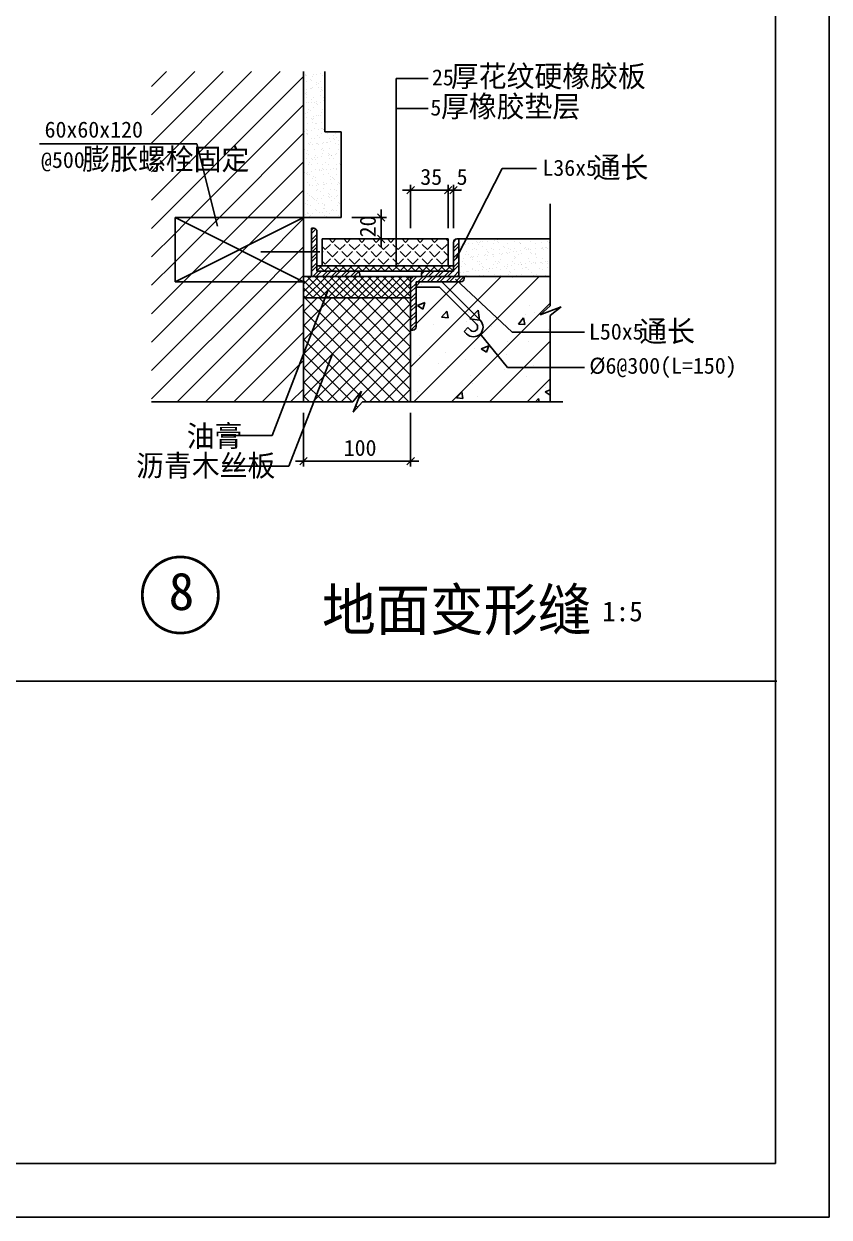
# Model space of a CAD drawing. Header units: metres. Extents: x 149005 to 208296, y -217031 to -174943.
# Drawn here: x 193259 to 208296, y -217031 to -194759 of the extents above; entities that cross this region are included whole.
import ezdxf

# ---------------------------------------------------------------- set-up
doc = ezdxf.new("R2010")
doc.units = ezdxf.units.M
for name, color, linetype in [('2', 2, 'Continuous'), ('3', 70, 'Continuous'), ('DIM', 3, 'Continuous'), ('HA', 1, 'Continuous'), ('HZ', 6, 'Continuous'), ('TK', 141, 'Continuous'), ('WA', 7, 'Continuous')]:
    doc.layers.add(name, color=color, linetype=linetype)

msp = doc.modelspace()

# ---------------------------------------------------------------- linework, layer by layer
for p, q in [((200481.37, -198573.93), (200481.37, -197764.23)), ((201181.37, -198573.93), (201181.37, -197764.23)), ((201181.37, -198573.93), (201181.37, -197764.23)), ((201281.37, -198573.93), (201281.37, -197764.23)), ((200631.37, -197864.23), (200331.37, -197864.23)), ((200482.37, -197864.23), (201180.37, -197864.23)), ((201031.37, -197864.23), (201331.37, -197864.23)), ((201031.37, -197864.23), (201331.37, -197864.23)), ((201431.37, -197864.23), (201131.37, -197864.23)), ((201180.37, -197864.23), (201179.37, -197864.23)), ((201181.37, -197864.23), (201281.37, -197864.23)), ((201181.37, -197864.23), (201281.37, -197864.23)), ((201282.37, -197864.23), (201283.37, -197864.23)), ((199381.37, -198373.93), (200030.34, -198373.93)), ((199930.34, -198223.93), (199930.34, -198523.93)), ((199930.34, -198372.93), (199930.34, -198371.93)), ((199930.34, -198373.93), (199930.34, -198773.93)), ((199930.34, -198923.93), (199930.34, -198623.93)), ((199381.37, -198773.93), (200030.34, -198773.93)), ((199930.34, -198774.93), (199930.34, -198775.93)), ((198481.37, -202015.97), (198481.37, -203021.89)), ((200481.37, -202015.97), (200481.37, -203021.89)), ((198631.37, -202921.89), (198331.37, -202921.89)), ((198482.37, -202921.89), (200480.37, -202921.89)), ((200331.37, -202921.89), (200631.37, -202921.89))]:
    msp.add_line(p, q)
for points in [[(200551.37, -197794.23), (200411.37, -197934.23)], [(201111.37, -197934.23), (201251.37, -197794.23)], [(201111.37, -197934.23), (201251.37, -197794.23)], [(201351.37, -197794.23), (201211.37, -197934.23)], [(199860.34, -198303.93), (200000.34, -198443.93)], [(200000.34, -198843.93), (199860.34, -198703.93)], [(198551.37, -202851.89), (198411.37, -202991.89)], [(200411.37, -202991.89), (200551.37, -202851.89)]]:
    msp.add_lwpolyline(points)
at = {"layer": '2'}
for p, q in [((198881.37, -196773.93), (198881.37, -195650.22)), ((198881.37, -196773.93), (199181.37, -196773.93)), ((199181.37, -198373.93), (199181.37, -196773.93)), ((196081.37, -198373.93), (198481.37, -199573.93)), ((196081.37, -199573.93), (198481.37, -198373.93)), ((198481.37, -198373.93), (196081.37, -198373.93)), ((196081.37, -198373.93), (196081.37, -199573.93)), ((198481.37, -199573.93), (198481.37, -198373.93)), ((199181.37, -198373.93), (198481.37, -198373.93)), ((201181.37, -198773.93), (198831.37, -198773.93)), ((198831.37, -198773.93), (198831.37, -199273.93)), ((201181.37, -199273.93), (201181.37, -198773.93)), ((201381.37, -198773.93), (203089.52, -198773.93)), ((198783.17, -199015.88), (197684.21, -199015.88)), ((201281.37, -199273.93), (198731.37, -199273.93)), ((200481.37, -199473.93), (198481.37, -199473.93)), ((201281.37, -199373.93), (198731.37, -199373.93)), ((196081.37, -199573.93), (198481.37, -199573.93)), ((201020.85, -199673.93), (200581.37, -199673.93)), ((201708.96, -200362.04), (201020.85, -199673.93)), ((201062.27, -199573.93), (201779.67, -200291.33)), ((200481.37, -199873.93), (198481.37, -199873.93)), ((201478.31, -200499.09), (201549.02, -200428.38)), ((201549.02, -200428.38), (201595.82, -200475.18)), ((201525.11, -200545.89), (201478.31, -200499.09))]:
    msp.add_line(p, q, dxfattribs=at)
for radius in [180, 80]:
    msp.add_arc((201652.39, -200418.61), radius, 225, 45, dxfattribs=at)
at = {"layer": '3'}
for p, q in [((198671.37, -198573.93), (198631.37, -198573.93)), ((198631.37, -198573.93), (198631.37, -199473.93)), ((198731.37, -199373.93), (198731.37, -198633.93)), ((201281.37, -198833.93), (201281.37, -199373.93)), ((201381.37, -198773.93), (201341.37, -198773.93)), ((201381.37, -199473.93), (201381.37, -198773.93)), ((198631.37, -199473.93), (199531.37, -199473.93)), ((199471.37, -199373.93), (198731.37, -199373.93)), ((199531.37, -199473.93), (199531.37, -199433.93)), ((201481.37, -199473.93), (200481.37, -199473.93)), ((200481.37, -199473.93), (200481.37, -200473.93)), ((200681.37, -199433.93), (200681.37, -199473.93)), ((200681.37, -199473.93), (201381.37, -199473.93)), ((201281.37, -199373.93), (200741.37, -199373.93)), ((201481.37, -199513.93), (201481.37, -199473.93)), ((200581.37, -200413.93), (200581.37, -199573.93)), ((200581.37, -199573.93), (201421.37, -199573.93)), ((200481.37, -200473.93), (200521.37, -200473.93))]:
    msp.add_line(p, q, dxfattribs=at)
for centre, start, end in [((198671.37, -198633.93), 0, 90), ((201341.37, -198833.93), 90, 180), ((199471.37, -199433.93), 0, 90), ((200741.37, -199433.93), 90, 180), ((201421.37, -199513.93), 270, 0), ((200521.37, -200413.93), 270, 0)]:
    msp.add_arc(centre, 60, start, end, dxfattribs=at)
at = {"layer": 'DIM'}
for p, q in [((200210.39, -196335.81), (200210.39, -195776.83)), ((200210.39, -195776.83), (200807.24, -195776.83)), ((200210.39, -199310.46), (200210.39, -196335.81)), ((200210.39, -196335.81), (200807.24, -196335.81)), ((196488.46, -197000.29), (193551.47, -197000.29)), ((196872.27, -198534), (196488.46, -197000.29)), ((201331.37, -199136.45), (202192.6, -197457.81)), ((202192.6, -197457.81), (202832.59, -197457.81)), ((203089.52, -198117.61), (203089.52, -200018.94)), ((201317.63, -199521.92), (202380.02, -200512.31)), ((203089.52, -200018.94), (202898.33, -200192.34)), ((202898.33, -200192.34), (203289.28, -200038.61)), ((203289.28, -200038.61), (203089.52, -200199.97)), ((203089.52, -200199.97), (203089.52, -201815.97)), ((201779.67, -200545.89), (202288.62, -201169.86)), ((202380.02, -200512.31), (203724.78, -200512.31)), ((202288.62, -201169.86), (203727.68, -201169.86)), ((199560.83, -201616.2), (199399.46, -201815.97)), ((199407.09, -202007.15), (199560.83, -201616.2)), ((199399.46, -201815.97), (195644.31, -201815.97)), ((199580.5, -201815.97), (199407.09, -202007.15)), ((203321.91, -201815.97), (199580.5, -201815.97)), ((151425.18, -207024.64), (207319.3, -207024.64))]:
    msp.add_line(p, q, dxfattribs=at)
for radius in [720, 700]:
    msp.add_circle((196180.59, -205418.76), radius, dxfattribs=at)
at = {"layer": 'HA'}
for p, q in [((195644.31, -195926.63), (195920.72, -195650.22)), ((195644.31, -196456.96), (196451.05, -195650.22)), ((195644.31, -196987.29), (196981.38, -195650.22)), ((195644.31, -197517.62), (197511.71, -195650.22)), ((195644.31, -198047.95), (198042.04, -195650.22)), ((195644.31, -198578.28), (198481.37, -195741.22)), ((198511.92, -195699.78), (198511.92, -195699.78)), ((198525.42, -195721.39), (198525.42, -195721.39)), ((198530.01, -195721.96), (198530.01, -195721.96)), ((198650.46, -195746.49), (198650.46, -195746.49)), ((198665.84, -195704.08), (198665.84, -195704.08)), ((198717.89, -195697.23), (198717.89, -195697.23)), ((198799.19, -195686.52), (198799.19, -195686.52)), ((198836.83, -195720.82), (198836.83, -195720.82)), ((198488.86, -195986.29), (198488.86, -195986.29)), ((198529.87, -195839.03), (198529.87, -195839.03)), ((198540.91, -195979.44), (198540.91, -195979.44)), ((198606.18, -195971.8), (198606.18, -195971.8)), ((198611.45, -195790.99), (198611.45, -195790.99)), ((198622.21, -195968.74), (198622.21, -195968.74)), ((198629.88, -195807.88), (198629.88, -195807.88)), ((198656.76, -195939.18), (198656.76, -195939.18)), ((198716.88, -195887.6), (198716.88, -195887.6)), ((198723.61, -195847.65), (198723.61, -195847.65)), ((198758.04, -195950.86), (198758.04, -195950.86)), ((198765.78, -195874.52), (198765.78, -195874.52)), ((198791.63, -195835.69), (198791.63, -195835.69)), ((198810.09, -195944), (198810.09, -195944)), ((198816.42, -195978.8), (198816.42, -195978.8)), ((198492.96, -196098.63), (198492.96, -196098.63)), ((198515.8, -196066.57), (198515.8, -196066.57)), ((198534.24, -196083.46), (198534.24, -196083.46)), ((198535.13, -196125.49), (198535.13, -196125.49)), ((198536.17, -196031.71), (198536.17, -196031.71)), ((198621.23, -196163.18), (198621.23, -196163.18)), ((198663.06, -196131.86), (198663.06, -196131.86)), ((198797.93, -196028.37), (198797.93, -196028.37)), ((198804.38, -196098.06), (198804.38, -196098.06)), ((198834.85, -195995.69), (198834.85, -195995.69)), ((198846.55, -196124.93), (198846.55, -196124.93)), ((198850.24, -196197.63), (198850.24, -196197.63)), ((196378.98, -198373.93), (198481.37, -196271.55)), ((198542.47, -196224.39), (198542.47, -196224.39)), ((198548.77, -196417.07), (198548.77, -196417.07)), ((198573.73, -196349.04), (198573.73, -196349.04)), ((198581.06, -196233.07), (198581.06, -196233.07)), ((198615.9, -196375.9), (198615.9, -196375.9)), ((198633.11, -196226.22), (198633.11, -196226.22)), ((198669.36, -196324.54), (198669.36, -196324.54)), ((198686.94, -196222.21), (198686.94, -196222.21)), ((198714.41, -196215.51), (198714.41, -196215.51)), ((198720.77, -196254.38), (198720.77, -196254.38)), ((198739.2, -196271.27), (198739.2, -196271.27)), ((198804.23, -196221.05), (198804.23, -196221.05)), ((198810.53, -196413.73), (198810.53, -196413.73)), ((198826.2, -196350.99), (198826.2, -196350.99)), ((198525.58, -196438.76), (198525.58, -196438.76)), ((198537.43, -196497.73), (198537.43, -196497.73)), ((198555.07, -196609.76), (198555.07, -196609.76)), ((198625.12, -196529.97), (198625.12, -196529.97)), ((198643.55, -196546.86), (198643.55, -196546.86)), ((198654.49, -196599.45), (198654.49, -196599.45)), ((198673.26, -196479.85), (198673.26, -196479.85)), ((198675.66, -196517.22), (198675.66, -196517.22)), ((198696.66, -196626.32), (198696.66, -196626.32)), ((198725.31, -196472.99), (198725.31, -196472.99)), ((198730.55, -196626.58), (198730.55, -196626.58)), ((198767.71, -196472.62), (198767.71, -196472.62)), ((198806.61, -196462.29), (198806.61, -196462.29)), ((198816.83, -196606.42), (198816.83, -196606.42)), ((196909.31, -198373.93), (198481.37, -196801.88)), ((198496.28, -196762.06), (198496.28, -196762.06)), ((198529.47, -196805.55), (198529.47, -196805.55)), ((198537.06, -196723.59), (198537.06, -196723.59)), ((198547.9, -196822.44), (198547.9, -196822.44)), ((198548.33, -196755.21), (198548.33, -196755.21)), ((198561.37, -196802.44), (198561.37, -196802.44)), ((198629.63, -196744.51), (198629.63, -196744.51)), ((198681.96, -196709.91), (198681.96, -196709.91)), ((198735.25, -196849.86), (198735.25, -196849.86)), ((198765.46, -196726.62), (198765.46, -196726.62)), ((198777.42, -196876.73), (198777.42, -196876.73)), ((198817.51, -196719.77), (198817.51, -196719.77)), ((198823.13, -196799.1), (198823.13, -196799.1)), ((198830.08, -196717.78), (198830.08, -196717.78)), ((198848.47, -196723.03), (198848.47, -196723.03)), ((198848.51, -196734.67), (198848.51, -196734.67)), ((198935.51, -196814.39), (198935.51, -196814.39)), ((199046.67, -196849.29), (199046.67, -196849.29)), ((199078.94, -196800.33), (199078.94, -196800.33)), ((199088.84, -196876.16), (199088.84, -196876.16)), ((198504.6, -197100.84), (198504.6, -197100.84)), ((198567.67, -196995.12), (198567.67, -196995.12)), ((198588.48, -197008.84), (198588.48, -197008.84)), ((198617.82, -196974.01), (198617.82, -196974.01)), ((198634.9, -196902.16), (198634.9, -196902.16)), ((198640.53, -197001.99), (198640.53, -197001.99)), ((198688.26, -196902.59), (198688.26, -196902.59)), ((198694.56, -197095.27), (198694.56, -197095.27)), ((198721.83, -196991.28), (198721.83, -196991.28)), ((198734.43, -196993.36), (198734.43, -196993.36)), ((198752.86, -197010.25), (198752.86, -197010.25)), ((198816.01, -197100.27), (198816.01, -197100.27)), ((198829.43, -196991.78), (198829.43, -196991.78)), ((198839.86, -197089.97), (198839.86, -197089.97)), ((198857.66, -196973.4), (198857.66, -196973.4)), ((198909.71, -196966.55), (198909.71, -196966.55)), ((198929.23, -196973.44), (198929.23, -196973.44)), ((198958.35, -196892.86), (198958.35, -196892.86)), ((198964.65, -197085.54), (198964.65, -197085.54)), ((198991.01, -196955.84), (198991.01, -196955.84)), ((199035.04, -196905.59), (199035.04, -196905.59)), ((199053.47, -196922.48), (199053.47, -196922.48)), ((199085.24, -196993.01), (199085.24, -196993.01)), ((199126.84, -196937.96), (199126.84, -196937.96)), ((199127.43, -197099.7), (199127.43, -197099.7)), ((199140.47, -197002.2), (199140.47, -197002.2)), ((199178.89, -196931.11), (199178.89, -196931.11)), ((198539.25, -197177.74), (198539.25, -197177.74)), ((198544.85, -197273.5), (198544.85, -197273.5)), ((198546.77, -197127.7), (198546.77, -197127.7)), ((198573.97, -197187.8), (198573.97, -197187.8)), ((198638.78, -197268.94), (198638.78, -197268.94)), ((198657.21, -197285.83), (198657.21, -197285.83)), ((198680.68, -197255.61), (198680.68, -197255.61)), ((198698.58, -197224.42), (198698.58, -197224.42)), ((198700.86, -197287.95), (198700.86, -197287.95)), ((198732.73, -197248.76), (198732.73, -197248.76)), ((198814.03, -197238.06), (198814.03, -197238.06)), ((198835.73, -197184.46), (198835.73, -197184.46)), ((198858.18, -197127.14), (198858.18, -197127.14)), ((198939.39, -197181.18), (198939.39, -197181.18)), ((198949.86, -197220.18), (198949.86, -197220.18)), ((198957.83, -197198.07), (198957.83, -197198.07)), ((198970.95, -197278.22), (198970.95, -197278.22)), ((199001.91, -197213.32), (199001.91, -197213.32)), ((199009.99, -197223.85), (199009.99, -197223.85)), ((199044.82, -197277.79), (199044.82, -197277.79)), ((199083.21, -197202.62), (199083.21, -197202.62)), ((199091.53, -197185.69), (199091.53, -197185.69)), ((199169.6, -197126.57), (199169.6, -197126.57)), ((197439.64, -198373.93), (198481.37, -197332.21)), ((198503.7, -197537.83), (198503.7, -197537.83)), ((198543.13, -197544.53), (198543.13, -197544.53)), ((198555.75, -197530.98), (198555.75, -197530.98)), ((198580.27, -197380.49), (198580.27, -197380.49)), ((198585.36, -197351.25), (198585.36, -197351.25)), ((198627.53, -197378.11), (198627.53, -197378.11)), ((198637.05, -197520.27), (198637.05, -197520.27)), ((198707.16, -197480.64), (198707.16, -197480.64)), ((198744.21, -197365.55), (198744.21, -197365.55)), ((198772.88, -197502.39), (198772.88, -197502.39)), ((198779.34, -197474.83), (198779.34, -197474.83)), ((198824.93, -197495.54), (198824.93, -197495.54)), ((198842.03, -197377.15), (198842.03, -197377.15)), ((198843.74, -197456.76), (198843.74, -197456.76)), ((198862.18, -197473.65), (198862.18, -197473.65)), ((198896.78, -197350.68), (198896.78, -197350.68)), ((198906.23, -197484.84), (198906.23, -197484.84)), ((198938.95, -197377.55), (198938.95, -197377.55)), ((198977.24, -197470.9), (198977.24, -197470.9)), ((199042.06, -197466.95), (199042.06, -197466.95)), ((199090.76, -197474.26), (199090.76, -197474.26)), ((199094.11, -197460.1), (199094.11, -197460.1)), ((199097.83, -197378.37), (199097.83, -197378.37)), ((199144.36, -197368.99), (199144.36, -197368.99)), ((199162.79, -197385.88), (199162.79, -197385.88)), ((199175.41, -197449.4), (199175.41, -197449.4)), ((198548.69, -197725.8), (198548.69, -197725.8)), ((198561.56, -197561.42), (198561.56, -197561.42)), ((198586.57, -197573.17), (198586.57, -197573.17)), ((198592.86, -197765.85), (198592.86, -197765.85)), ((198648.56, -197641.13), (198648.56, -197641.13)), ((198666.13, -197601.66), (198666.13, -197601.66)), ((198708.3, -197628.52), (198708.3, -197628.52)), ((198713.45, -197673.32), (198713.45, -197673.32)), ((198729.25, -197767.05), (198729.25, -197767.05)), ((198748.09, -197732.34), (198748.09, -197732.34)), ((198766.53, -197749.23), (198766.53, -197749.23)), ((198848.32, -197569.83), (198848.32, -197569.83)), ((198854.62, -197762.51), (198854.62, -197762.51)), ((198860.11, -197725.24), (198860.11, -197725.24)), ((198865.08, -197749.17), (198865.08, -197749.17)), ((198917.13, -197742.32), (198917.13, -197742.32)), ((198949.17, -197553.37), (198949.17, -197553.37)), ((198977.54, -197601.09), (198977.54, -197601.09)), ((198983.54, -197663.59), (198983.54, -197663.59)), ((198998.43, -197731.61), (198998.43, -197731.61)), ((199019.71, -197627.96), (199019.71, -197627.96)), ((199048.71, -197644.57), (199048.71, -197644.57)), ((199067.14, -197661.46), (199067.14, -197661.46)), ((199104.13, -197571.06), (199104.13, -197571.06)), ((199110.43, -197763.74), (199110.43, -197763.74)), ((199134.26, -197713.73), (199134.26, -197713.73)), ((199154.14, -197741.18), (199154.14, -197741.18)), ((199171.52, -197724.67), (199171.52, -197724.67)), ((197969.97, -198373.93), (198481.37, -197862.54)), ((198552.91, -197916.72), (198552.91, -197916.72)), ((198595.9, -197784.61), (198595.9, -197784.61)), ((198599.16, -197958.53), (198599.16, -197958.53)), ((198629.46, -197976.21), (198629.46, -197976.21)), ((198647.95, -197777.75), (198647.95, -197777.75)), ((198719.75, -197866), (198719.75, -197866)), ((198746.89, -197852.07), (198746.89, -197852.07)), ((198789.06, -197878.93), (198789.06, -197878.93)), ((198853.52, -197828.95), (198853.52, -197828.95)), ((198860.92, -197955.19), (198860.92, -197955.19)), ((198940.87, -197975.65), (198940.87, -197975.65)), ((198953.06, -197920.15), (198953.06, -197920.15)), ((198957.28, -197995.94), (198957.28, -197995.94)), ((198971.49, -197937.04), (198971.49, -197937.04)), ((198989.84, -197856.27), (198989.84, -197856.27)), ((199009.33, -197989.09), (199009.33, -197989.09)), ((199058.3, -197851.5), (199058.3, -197851.5)), ((199090.63, -197978.39), (199090.63, -197978.39)), ((199100.47, -197878.37), (199100.47, -197878.37)), ((199116.73, -197956.42), (199116.73, -197956.42)), ((198516.24, -198103.04), (198516.24, -198103.04)), ((198552.27, -198049.26), (198552.27, -198049.26)), ((198558.41, -198129.91), (198558.41, -198129.91)), ((198605.46, -198151.21), (198605.46, -198151.21)), ((198652.44, -198007.92), (198652.44, -198007.92)), ((198670.88, -198024.81), (198670.88, -198024.81)), ((198688.1, -198031.38), (198688.1, -198031.38)), ((198726.05, -198058.68), (198726.05, -198058.68)), ((198740.15, -198024.53), (198740.15, -198024.53)), ((198757.88, -198104.53), (198757.88, -198104.53)), ((198821.45, -198013.83), (198821.45, -198013.83)), ((198827.65, -198102.48), (198827.65, -198102.48)), ((198857.41, -198195.74), (198857.41, -198195.74)), ((198867.22, -198147.88), (198867.22, -198147.88)), ((198869.82, -198129.34), (198869.82, -198129.34)), ((198875.84, -198212.63), (198875.84, -198212.63)), ((198996.14, -198048.95), (198996.14, -198048.95)), ((199058.49, -198016.76), (199058.49, -198016.76)), ((199123.03, -198149.1), (199123.03, -198149.1)), ((199139.07, -198101.91), (199139.07, -198101.91)), ((199158.02, -198107.97), (199158.02, -198107.97)), ((199176.45, -198124.86), (199176.45, -198124.86)), ((199181.24, -198128.78), (199181.24, -198128.78)), ((196279.78, -198473.14), (196378.98, -198373.93)), ((196633.33, -198649.91), (196909.31, -198373.93)), ((196986.88, -198826.69), (197439.64, -198373.93)), ((197458.58, -198885.33), (197969.97, -198373.93)), ((197693.99, -199180.24), (198481.37, -198392.87)), ((198511.12, -198313.6), (198511.12, -198313.6)), ((198556.8, -198283.5), (198556.8, -198283.5)), ((198563.18, -198306.74), (198563.18, -198306.74)), ((198575.23, -198300.39), (198575.23, -198300.39)), ((198597, -198353.45), (198597, -198353.45)), ((198611.76, -198343.9), (198611.76, -198343.9)), ((198644.47, -198296.04), (198644.47, -198296.04)), ((198710.22, -198226.62), (198710.22, -198226.62)), ((198732.35, -198251.37), (198732.35, -198251.37)), ((198780.3, -198278.16), (198780.3, -198278.16)), ((198832.35, -198271.31), (198832.35, -198271.31)), ((198873.52, -198340.56), (198873.52, -198340.56)), ((198908.41, -198352.89), (198908.41, -198352.89)), ((198913.65, -198260.6), (198913.65, -198260.6)), ((198962.84, -198292.34), (198962.84, -198292.34)), ((199002.44, -198241.63), (199002.44, -198241.63)), ((199021.63, -198226.06), (199021.63, -198226.06)), ((199049.48, -198242.72), (199049.48, -198242.72)), ((199101.53, -198235.87), (199101.53, -198235.87)), ((199129.33, -198341.79), (199129.33, -198341.79)), ((196081.37, -198671.55), (196279.78, -198473.14)), ((196081.37, -199201.88), (196633.33, -198649.91)), ((198631.37, -198610.7), (198668.13, -198573.93)), ((198631.37, -198673.2), (198713.43, -198591.14)), ((195644.31, -199108.61), (196081.37, -198671.55)), ((196397.92, -199415.66), (196986.88, -198826.69)), ((197340.44, -199003.47), (197458.58, -198885.33)), ((198631.37, -198787.47), (198731.37, -198687.47)), ((198631.37, -198849.97), (198731.37, -198749.97)), ((198631.37, -198964.25), (198731.37, -198864.25)), ((198887.59, -198973.05), (198986.59, -198874.06)), ((199023.71, -198836.94), (198960.71, -198773.93)), ((199023.71, -198836.94), (199086.72, -198773.93)), ((199159.83, -198973.05), (199060.84, -198874.06)), ((199159.83, -198973.05), (199258.83, -198874.06)), ((199295.95, -198836.94), (199232.94, -198773.93)), ((199295.95, -198836.94), (199358.95, -198773.93)), ((199432.07, -198973.05), (199333.07, -198874.06)), ((199432.07, -198973.05), (199531.06, -198874.06)), ((199568.18, -198836.94), (199505.18, -198773.93)), ((199568.18, -198836.94), (199631.19, -198773.93)), ((199704.3, -198973.05), (199605.31, -198874.06)), ((199704.3, -198973.05), (199803.3, -198874.06)), ((199840.42, -198836.94), (199777.42, -198773.93)), ((199840.42, -198836.94), (199903.43, -198773.93)), ((199976.54, -198973.05), (199877.54, -198874.06)), ((199976.54, -198973.05), (200075.53, -198874.06)), ((200112.66, -198836.94), (200049.65, -198773.93)), ((200112.66, -198836.94), (200175.66, -198773.93)), ((200248.78, -198973.05), (200149.78, -198874.06)), ((200248.78, -198973.05), (200347.77, -198874.06)), ((200384.89, -198836.94), (200321.89, -198773.93)), ((200384.89, -198836.94), (200447.9, -198773.93)), ((200521.01, -198973.05), (200422.02, -198874.06)), ((200521.01, -198973.05), (200620.01, -198874.06)), ((200657.13, -198836.94), (200594.12, -198773.93)), ((200657.13, -198836.94), (200720.13, -198773.93)), ((200793.25, -198973.05), (200694.25, -198874.06)), ((200793.25, -198973.05), (200892.24, -198874.06)), ((200929.37, -198836.94), (200866.36, -198773.93)), ((200929.37, -198836.94), (200992.37, -198773.93)), ((201065.48, -198973.05), (200966.49, -198874.06)), ((201065.48, -198973.05), (201164.48, -198874.06)), ((201181.37, -198816.7), (201138.6, -198773.93)), ((201281.37, -198947.17), (201381.37, -198847.17)), ((201281.38, -198832.89), (201340.33, -198773.94)), ((201479.06, -198822.18), (201479.06, -198822.18)), ((201493.97, -198871.17), (201493.97, -198871.17)), ((201505.88, -198870.21), (201505.88, -198870.21)), ((201557.93, -198863.36), (201557.93, -198863.36)), ((201639.23, -198852.66), (201639.23, -198852.66)), ((201712.49, -198821.57), (201712.49, -198821.57)), ((201730.92, -198838.46), (201730.92, -198838.46)), ((201749.78, -198872.4), (201749.78, -198872.4)), ((201775.06, -198834.77), (201775.06, -198834.77)), ((201790.48, -198821.62), (201790.48, -198821.62)), ((201827.11, -198827.92), (201827.11, -198827.92)), ((201908.41, -198817.22), (201908.41, -198817.22)), ((202019.87, -198862.67), (202019.87, -198862.67)), ((202044.24, -198799.34), (202044.24, -198799.34)), ((202096.29, -198792.48), (202096.29, -198792.48)), ((202101.89, -198821.05), (202101.89, -198821.05)), ((202118.53, -198830.41), (202118.53, -198830.41)), ((202177.59, -198781.78), (202177.59, -198781.78)), ((202281.63, -198859.33), (202281.63, -198859.33)), ((202413.31, -198820.49), (202413.31, -198820.49)), ((202518.67, -198833.85), (202518.67, -198833.85)), ((202537.11, -198850.74), (202537.11, -198850.74)), ((202537.44, -198860.55), (202537.44, -198860.55)), ((202724.72, -198819.92), (202724.72, -198819.92)), ((202807.53, -198850.82), (202807.53, -198850.82)), ((202924.72, -198842.69), (202924.72, -198842.69)), ((203036.13, -198819.35), (203036.13, -198819.35)), ((203069.29, -198847.49), (203069.29, -198847.49)), ((196769.97, -199573.93), (197340.44, -199003.47)), ((198047.55, -199357.02), (198481.37, -198923.2)), ((198631.37, -199026.75), (198654.19, -199003.93)), ((198631.37, -199141.03), (198731.37, -199041.03)), ((198631.37, -199203.53), (198731.37, -199103.53)), ((198654.19, -199003.93), (198731.37, -198926.75)), ((198887.59, -198973.05), (198831.37, -198916.83)), ((198831.37, -199029.28), (198850.47, -199010.18)), ((199023.71, -199109.17), (198924.72, -199010.18)), ((199023.71, -199109.17), (199122.71, -199010.18)), ((199295.95, -199109.17), (199196.95, -199010.18)), ((199295.95, -199109.17), (199394.94, -199010.18)), ((199568.18, -199109.17), (199469.19, -199010.18)), ((199568.18, -199109.17), (199667.18, -199010.18)), ((199840.42, -199109.17), (199741.43, -199010.18)), ((199840.42, -199109.17), (199939.42, -199010.18)), ((200112.66, -199109.17), (200013.66, -199010.18)), ((200112.66, -199109.17), (200211.65, -199010.18)), ((200384.89, -199109.17), (200285.9, -199010.18)), ((200384.89, -199109.17), (200483.89, -199010.18)), ((200657.13, -199109.17), (200558.13, -199010.18)), ((200657.13, -199109.17), (200756.12, -199010.18)), ((200929.37, -199109.17), (200830.37, -199010.18)), ((200929.37, -199109.17), (201028.36, -199010.18)), ((201181.37, -199088.94), (201102.61, -199010.18)), ((201281.37, -199009.67), (201381.37, -198909.67)), ((201281.37, -199123.95), (201381.37, -199023.95)), ((201281.37, -199186.45), (201381.37, -199086.45)), ((201408.02, -198975.88), (201408.02, -198975.88)), ((201411.87, -198909.34), (201411.87, -198909.34)), ((201430.31, -198926.23), (201430.31, -198926.23)), ((201500.27, -199063.85), (201500.27, -199063.85)), ((201517.3, -199005.95), (201517.3, -199005.95)), ((201559.83, -199072.59), (201559.83, -199072.59)), ((201616.84, -199097.15), (201616.84, -199097.15)), ((201629.19, -198964.93), (201629.19, -198964.93)), ((201650.13, -199110.14), (201650.13, -199110.14)), ((201677.26, -198948.45), (201677.26, -198948.45)), ((201719.43, -198975.31), (201719.43, -198975.31)), ((201731.43, -199099.43), (201731.43, -199099.43)), ((201756.08, -199065.08), (201756.08, -199065.08)), ((201817.92, -198918.18), (201817.92, -198918.18)), ((201867.26, -199081.55), (201867.26, -199081.55)), ((201871.24, -199072.03), (201871.24, -199072.03)), ((201890.95, -198961.59), (201890.95, -198961.59)), ((201917.45, -199009.38), (201917.45, -199009.38)), ((201919.31, -199074.7), (201919.31, -199074.7)), ((201935.88, -199026.27), (201935.88, -199026.27)), ((201988.68, -198947.88), (201988.68, -198947.88)), ((202000.61, -199064), (202000.61, -199064)), ((202022.88, -199105.99), (202022.88, -199105.99)), ((202026.17, -199055.35), (202026.17, -199055.35)), ((202030.84, -198974.75), (202030.84, -198974.75)), ((202136.44, -199046.11), (202136.44, -199046.11)), ((202146.76, -198962.82), (202146.76, -198962.82)), ((202182.66, -199071.46), (202182.66, -199071.46)), ((202188.49, -199039.26), (202188.49, -199039.26)), ((202218.06, -198921.62), (202218.06, -198921.62)), ((202236.49, -198938.51), (202236.49, -198938.51)), ((202269.79, -199028.56), (202269.79, -199028.56)), ((202287.93, -199052.01), (202287.93, -199052.01)), ((202300.09, -198947.32), (202300.09, -198947.32)), ((202323.49, -199018.23), (202323.49, -199018.23)), ((202342.26, -198974.18), (202342.26, -198974.18)), ((202405.62, -199010.68), (202405.62, -199010.68)), ((202416.85, -198953.09), (202416.85, -198953.09)), ((202423.02, -199109.43), (202423.02, -199109.43)), ((202457.67, -199003.82), (202457.67, -199003.82)), ((202494.07, -199070.9), (202494.07, -199070.9)), ((202538.96, -198993.12), (202538.96, -198993.12)), ((202543.74, -199053.24), (202543.74, -199053.24)), ((202611.5, -198946.75), (202611.5, -198946.75)), ((202624.11, -198930.46), (202624.11, -198930.46)), ((202653.67, -198973.62), (202653.67, -198973.62)), ((202674.79, -198975.24), (202674.79, -198975.24)), ((202678.61, -198949.75), (202678.61, -198949.75)), ((202723.64, -199021.66), (202723.64, -199021.66)), ((202726.84, -198968.38), (202726.84, -198968.38)), ((202742.07, -199038.55), (202742.07, -199038.55)), ((202805.48, -199070.33), (202805.48, -199070.33)), ((202808.14, -198957.68), (202808.14, -198957.68)), ((202813.83, -199043.51), (202813.83, -199043.51)), ((202922.92, -198946.19), (202922.92, -198946.19)), ((202934.42, -198950.97), (202934.42, -198950.97)), ((202943.97, -198939.8), (202943.97, -198939.8)), ((202965.09, -198973.05), (202965.09, -198973.05)), ((202996.02, -198932.95), (202996.02, -198932.95)), ((203024.25, -198933.9), (203024.25, -198933.9)), ((203042.68, -198950.79), (203042.68, -198950.79)), ((203075.58, -199040.17), (203075.58, -199040.17)), ((203077.32, -198922.24), (203077.32, -198922.24)), ((195644.31, -199638.94), (196081.37, -199201.88)), ((197300.3, -199573.93), (197693.99, -199180.24)), ((198631.37, -199317.8), (198731.37, -199217.8)), ((198631.37, -199380.3), (198731.37, -199280.3)), ((198731.37, -199367.64), (198825.08, -199273.93)), ((198874.49, -199373.93), (198774.49, -199273.93)), ((198887.59, -199245.29), (198831.37, -199189.06)), ((198866.5, -199373.93), (198966.5, -199273.93)), ((198887.59, -199245.29), (198986.59, -199146.3)), ((199015.91, -199373.93), (198915.91, -199273.93)), ((199007.92, -199373.93), (199107.92, -199273.93)), ((199157.34, -199373.93), (199057.34, -199273.93)), ((199159.83, -199245.29), (199060.84, -199146.3)), ((199149.34, -199373.93), (199249.34, -199273.93)), ((199159.83, -199245.29), (199258.83, -199146.3)), ((199298.76, -199373.93), (199198.76, -199273.93)), ((199290.77, -199373.93), (199390.77, -199273.93)), ((199432.07, -199245.29), (199333.07, -199146.3)), ((199440.18, -199373.93), (199340.18, -199273.93)), ((199432.07, -199245.29), (199531.06, -199146.3)), ((199432.19, -199373.93), (199532.19, -199273.93)), ((199581.6, -199373.93), (199481.6, -199273.93)), ((199573.61, -199373.93), (199673.61, -199273.93)), ((199704.3, -199245.29), (199605.31, -199146.3)), ((199723.02, -199373.93), (199623.02, -199273.93)), ((199704.3, -199245.29), (199803.3, -199146.3)), ((199715.03, -199373.93), (199815.03, -199273.93)), ((199864.44, -199373.93), (199764.44, -199273.93)), ((199856.45, -199373.93), (199956.45, -199273.93)), ((199976.54, -199245.29), (199877.54, -199146.3)), ((200005.86, -199373.93), (199905.86, -199273.93)), ((199976.54, -199245.29), (200075.53, -199146.3)), ((199997.87, -199373.93), (200097.87, -199273.93)), ((200147.28, -199373.93), (200047.28, -199273.93)), ((200139.29, -199373.93), (200239.29, -199273.93)), ((200248.78, -199245.29), (200149.78, -199146.3)), ((200288.71, -199373.93), (200188.71, -199273.93)), ((200248.78, -199245.29), (200347.77, -199146.3)), ((200280.71, -199373.93), (200380.71, -199273.93)), ((200430.13, -199373.93), (200330.13, -199273.93)), ((200521.01, -199245.29), (200422.02, -199146.3)), ((200422.14, -199373.93), (200522.14, -199273.93)), ((200571.55, -199373.93), (200471.55, -199273.93)), ((200521.01, -199245.29), (200620.01, -199146.3)), ((200563.56, -199373.93), (200663.56, -199273.93)), ((200712.97, -199373.93), (200612.97, -199273.93)), ((200793.25, -199245.29), (200694.25, -199146.3)), ((200704.98, -199373.93), (200804.98, -199273.93)), ((200846.32, -199365.86), (200754.39, -199273.93)), ((200793.25, -199245.29), (200892.24, -199146.3)), ((200846.4, -199373.93), (200946.4, -199273.93)), ((200995.81, -199373.93), (200895.81, -199273.93)), ((201065.48, -199245.29), (200966.49, -199146.3)), ((200987.82, -199373.93), (201087.82, -199273.93)), ((201137.23, -199373.93), (201037.23, -199273.93)), ((201065.48, -199245.29), (201164.48, -199146.3)), ((201129.24, -199373.93), (201229.24, -199273.93)), ((201278.66, -199373.93), (201178.66, -199273.93)), ((201281.37, -199300.73), (201381.37, -199200.73)), ((201281.37, -199363.23), (201381.37, -199263.23)), ((201421.65, -199281.53), (201421.65, -199281.53)), ((201446.61, -199199.43), (201446.61, -199199.43)), ((201462.26, -199134.87), (201462.26, -199134.87)), ((201488.78, -199226.29), (201488.78, -199226.29)), ((201506.57, -199256.54), (201506.57, -199256.54)), ((201598.08, -199116.99), (201598.08, -199116.99)), ((201635.27, -199114.04), (201635.27, -199114.04)), ((201635.49, -199157.61), (201635.49, -199157.61)), ((201640.59, -199323), (201640.59, -199323)), ((201722.27, -199193.76), (201722.27, -199193.76)), ((201758.02, -199198.86), (201758.02, -199198.86)), ((201762.38, -199257.76), (201762.38, -199257.76)), ((201800.19, -199225.72), (201800.19, -199225.72)), ((201821.8, -199284.97), (201821.8, -199284.97)), ((201840.23, -199301.86), (201840.23, -199301.86)), ((201897.25, -199154.27), (201897.25, -199154.27)), ((201952, -199322.44), (201952, -199322.44)), ((201959.46, -199328.33), (201959.46, -199328.33)), ((202011.51, -199321.47), (202011.51, -199321.47)), ((202032.47, -199248.03), (202032.47, -199248.03)), ((202069.44, -199198.29), (202069.44, -199198.29)), ((202092.81, -199310.77), (202092.81, -199310.77)), ((202111.61, -199225.16), (202111.61, -199225.16)), ((202122.41, -199197.2), (202122.41, -199197.2)), ((202140.84, -199214.09), (202140.84, -199214.09)), ((202153.06, -199155.5), (202153.06, -199155.5)), ((202227.84, -199293.81), (202227.84, -199293.81)), ((202228.64, -199292.89), (202228.64, -199292.89)), ((202263.42, -199321.87), (202263.42, -199321.87)), ((202280.69, -199286.04), (202280.69, -199286.04)), ((202294.23, -199244.69), (202294.23, -199244.69)), ((202361.99, -199275.33), (202361.99, -199275.33)), ((202380.85, -199197.73), (202380.85, -199197.73)), ((202423.02, -199224.59), (202423.02, -199224.59)), ((202423.15, -199145.77), (202423.15, -199145.77)), ((202441.46, -199126.32), (202441.46, -199126.32)), ((202497.81, -199257.45), (202497.81, -199257.45)), ((202528.46, -199206.04), (202528.46, -199206.04)), ((202549.87, -199250.6), (202549.87, -199250.6)), ((202550.04, -199245.92), (202550.04, -199245.92)), ((202574.83, -199321.31), (202574.83, -199321.31)), ((202627.99, -199297.25), (202627.99, -199297.25)), ((202631.16, -199239.9), (202631.16, -199239.9)), ((202646.42, -199314.14), (202646.42, -199314.14)), ((202684.91, -199142.43), (202684.91, -199142.43)), ((202692.27, -199197.16), (202692.27, -199197.16)), ((202734.44, -199224.03), (202734.44, -199224.03)), ((202766.99, -199222.01), (202766.99, -199222.01)), ((202819.04, -199215.16), (202819.04, -199215.16)), ((202820.12, -199236.19), (202820.12, -199236.19)), ((202829.07, -199118.27), (202829.07, -199118.27)), ((202886.25, -199320.74), (202886.25, -199320.74)), ((202900.34, -199204.46), (202900.34, -199204.46)), ((202928.6, -199209.48), (202928.6, -199209.48)), ((202940.71, -199143.66), (202940.71, -199143.66)), ((202947.03, -199226.37), (202947.03, -199226.37)), ((203003.68, -199196.6), (203003.68, -199196.6)), ((203034.03, -199306.09), (203034.03, -199306.09)), ((203036.17, -199186.58), (203036.17, -199186.58)), ((203045.85, -199223.46), (203045.85, -199223.46)), ((203081.88, -199232.85), (203081.88, -199232.85)), ((203088.22, -199179.72), (203088.22, -199179.72)), ((196239.64, -199573.93), (196397.92, -199415.66)), ((197830.63, -199573.93), (198047.55, -199357.02)), ((198360.96, -199573.93), (198401.1, -199533.8)), ((198401.1, -199533.8), (198481.37, -199453.53)), ((198481.37, -199476.22), (198483.66, -199473.93)), ((198481.37, -199617.64), (198625.08, -199473.93)), ((198481.37, -199759.07), (198766.5, -199473.93)), ((198808.81, -199873.93), (198481.37, -199546.49)), ((198507.92, -199873.93), (198907.92, -199473.93)), ((198950.23, -199873.93), (198550.23, -199473.93)), ((198649.34, -199873.93), (199049.34, -199473.93)), ((198652.02, -199473.93), (198752.02, -199373.93)), ((199091.65, -199873.93), (198691.65, -199473.93)), ((198714.52, -199473.93), (198814.52, -199373.93)), ((198733.07, -199373.93), (198731.37, -199372.23)), ((198790.77, -199873.93), (199190.77, -199473.93)), ((198828.79, -199473.93), (198928.79, -199373.93)), ((199233.07, -199873.93), (198833.07, -199473.93)), ((198891.29, -199473.93), (198991.29, -199373.93)), ((198932.19, -199873.93), (199332.19, -199473.93)), ((199374.49, -199873.93), (198974.49, -199473.93)), ((199005.57, -199473.93), (199105.57, -199373.93)), ((199068.07, -199473.93), (199168.07, -199373.93)), ((199073.61, -199873.93), (199473.61, -199473.93)), ((199515.91, -199873.93), (199115.91, -199473.93)), ((199182.35, -199473.93), (199282.35, -199373.93)), ((199215.03, -199873.93), (199615.03, -199473.93)), ((199244.85, -199473.93), (199344.85, -199373.93)), ((199657.34, -199873.93), (199257.34, -199473.93)), ((199356.45, -199873.93), (199756.45, -199473.93)), ((199359.12, -199473.93), (199459.12, -199373.93)), ((199798.76, -199873.93), (199398.76, -199473.93)), ((199421.62, -199473.93), (199508.64, -199386.91)), ((199497.87, -199873.93), (199897.87, -199473.93)), ((199940.18, -199873.93), (199540.18, -199473.93)), ((199639.29, -199873.93), (200039.29, -199473.93)), ((200081.6, -199873.93), (199681.6, -199473.93)), ((199780.71, -199873.93), (200180.71, -199473.93)), ((200223.02, -199873.93), (199823.02, -199473.93)), ((199922.14, -199873.93), (200322.14, -199473.93)), ((200364.44, -199873.93), (199964.44, -199473.93)), ((200063.56, -199873.93), (200463.56, -199473.93)), ((200481.37, -199849.44), (200105.86, -199473.93)), ((200481.37, -199708.02), (200247.28, -199473.93)), ((200481.37, -199566.59), (200388.71, -199473.93)), ((200481.37, -199591.11), (200598.54, -199473.93)), ((200481.37, -199528.61), (200536.04, -199473.93)), ((200481.37, -201165.84), (202173.27, -199473.93)), ((200538.35, -201815.97), (202880.38, -199473.93)), ((200612.82, -199573.93), (200712.82, -199473.93)), ((200675.32, -199573.93), (200775.32, -199473.93)), ((200681.38, -199432.89), (200740.33, -199373.94)), ((200754.61, -199473.93), (200854.61, -199373.93)), ((200789.6, -199573.93), (200889.6, -199473.93)), ((200817.11, -199473.93), (200917.11, -199373.93)), ((200854.39, -199373.93), (200846.32, -199365.86)), ((200852.1, -199573.93), (200952.1, -199473.93)), ((200931.39, -199473.93), (201031.39, -199373.93)), ((200966.37, -199573.93), (201066.37, -199473.93)), ((200993.89, -199473.93), (201093.89, -199373.93)), ((201028.87, -199573.93), (201128.87, -199473.93)), ((201108.16, -199473.93), (201208.16, -199373.93)), ((201143.15, -199573.93), (201243.15, -199473.93)), ((201170.66, -199473.93), (201270.66, -199373.93)), ((201205.65, -199573.93), (201305.65, -199473.93)), ((201270.66, -199373.93), (201281.37, -199363.23)), ((201284.94, -199473.93), (201381.37, -199377.5)), ((201319.93, -199573.93), (201419.93, -199473.93)), ((201347.44, -199473.93), (201381.37, -199440)), ((201382.43, -199573.93), (201481.37, -199474.99)), ((201421.11, -199399.2), (201421.11, -199399.2)), ((201473.16, -199392.35), (201473.16, -199392.35)), ((201512.87, -199449.22), (201512.87, -199449.22)), ((201521.19, -199372.73), (201521.19, -199372.73)), ((201527.37, -199449.84), (201527.37, -199449.84)), ((201539.62, -199389.62), (201539.62, -199389.62)), ((201554.45, -199381.65), (201554.45, -199381.65)), ((201626.62, -199469.34), (201626.62, -199469.34)), ((201641.79, -199350.29), (201641.79, -199350.29)), ((201690.28, -199363.77), (201690.28, -199363.77)), ((201713.09, -199480.38), (201713.09, -199480.38)), ((201742.33, -199356.91), (201742.33, -199356.91)), ((201768.68, -199450.44), (201768.68, -199450.44)), ((201823.63, -199346.21), (201823.63, -199346.21)), ((201838.79, -199449.27), (201838.79, -199449.27)), ((201903.55, -199346.96), (201903.55, -199346.96)), ((201927.23, -199381.58), (201927.23, -199381.58)), ((202026.76, -199472.78), (202026.76, -199472.78)), ((202038.77, -199440.71), (202038.77, -199440.71)), ((202056.6, -199519.84), (202056.6, -199519.84)), ((202150.2, -199448.7), (202150.2, -199448.7)), ((202159.36, -199348.18), (202159.36, -199348.18)), ((202300.53, -199437.37), (202300.53, -199437.37)), ((202327.38, -199385.01), (202327.38, -199385.01)), ((202345.81, -199401.9), (202345.81, -199401.9)), ((202376.21, -199495.12), (202376.21, -199495.12)), ((202429.45, -199338.45), (202429.45, -199338.45)), ((202461.62, -199448.14), (202461.62, -199448.14)), ((202556.33, -199438.6), (202556.33, -199438.6)), ((202691.2, -199335.11), (202691.2, -199335.11)), ((202733.42, -199393.85), (202733.42, -199393.85)), ((202773.03, -199447.57), (202773.03, -199447.57)), ((202826.42, -199428.87), (202826.42, -199428.87)), ((202859.19, -199468.79), (202859.19, -199468.79)), ((202911.24, -199461.94), (202911.24, -199461.94)), ((202947.01, -199336.34), (202947.01, -199336.34)), ((202992.54, -199451.23), (202992.54, -199451.23)), ((203084.44, -199447.01), (203084.44, -199447.01)), ((203088.18, -199425.53), (203088.18, -199425.53)), ((195644.31, -200169.27), (196239.64, -199573.93)), ((195644.31, -200699.6), (196769.97, -199573.93)), ((195644.31, -201229.93), (197300.3, -199573.93)), ((195644.31, -201760.26), (197830.63, -199573.93)), ((196118.93, -201815.97), (198360.96, -199573.93)), ((198941.21, -199723.49), (197894.74, -202440.89)), ((198667.39, -199873.93), (198481.37, -199687.91)), ((200204.98, -199873.93), (200481.37, -199597.54)), ((200346.4, -199873.93), (200481.37, -199738.96)), ((200481.37, -199705.38), (200581.37, -199605.38)), ((200481.37, -199767.88), (200581.37, -199667.88)), ((200581.37, -199651.62), (200659.06, -199573.93)), ((200581.37, -200358.73), (201366.17, -199573.93)), ((200686.21, -199621.2), (200686.21, -199621.2)), ((200793.5, -199686.13), (200793.5, -199686.13)), ((201209.84, -199695.33), (201209.84, -199695.33)), ((196649.26, -201815.97), (198481.37, -199983.86)), ((198525.96, -199873.93), (198481.37, -199829.34)), ((198481.37, -200130.3), (198737.73, -199873.93)), ((198481.37, -200395.46), (199002.9, -199873.93)), ((198481.37, -200660.63), (199268.06, -199873.93)), ((198481.37, -200925.79), (199533.23, -199873.93)), ((198481.37, -201190.96), (199798.39, -199873.93)), ((198481.37, -201456.12), (200063.56, -199873.93)), ((198481.37, -201721.29), (200328.72, -199873.93)), ((200450.32, -201815.97), (198508.29, -199873.93)), ((198651.85, -201815.97), (200481.37, -199986.45)), ((200481.37, -201581.85), (198773.45, -199873.93)), ((200481.37, -201316.68), (199038.62, -199873.93)), ((200481.37, -201051.52), (199303.78, -199873.93)), ((200481.37, -200786.35), (199568.95, -199873.93)), ((200481.37, -200521.19), (199834.11, -199873.93)), ((200481.37, -200256.02), (200099.28, -199873.93)), ((200481.37, -199990.86), (200364.44, -199873.93)), ((200481.37, -199882.16), (200581.37, -199782.16)), ((200481.37, -199944.66), (200581.37, -199844.66)), ((200481.37, -200058.94), (200581.37, -199958.94)), ((200607.18, -200016.23), (200747.21, -199962.48)), ((200706.7, -200083.35), (200747.25, -199962.49)), ((201245.45, -201815.97), (203089.52, -199971.9)), ((200185.16, -201815.97), (198481.37, -200112.18)), ((200481.37, -200121.44), (200581.37, -200021.44)), ((200481.37, -200235.71), (200581.37, -200135.71)), ((200481.37, -200298.21), (200581.37, -200198.21)), ((200607.18, -200016.23), (200706.66, -200083.34)), ((201060.14, -200236.3), (201156.56, -200121.4)), ((201179.72, -200246.78), (201156.6, -200121.41)), ((201562.4, -200143.43), (201562.4, -200143.43)), ((201587.56, -200264.57), (201743.34, -200102.22)), ((201688.77, -200146.17), (201688.77, -200146.17)), ((201765.48, -200292.18), (201743.38, -200102.24)), ((202630.04, -200188.54), (202630.04, -200188.54)), ((202698.98, -200018.13), (202698.98, -200018.13)), ((202788.61, -200143.02), (202788.61, -200143.02)), ((199919.99, -201815.97), (198481.37, -200377.34)), ((198917.02, -201815.97), (200481.37, -200251.62)), ((200481.37, -200412.49), (200581.37, -200312.49)), ((200482.43, -200473.93), (200581.37, -200374.99)), ((200661.9, -200286.99), (200661.9, -200286.99)), ((200916.45, -200366.97), (200916.45, -200366.97)), ((201060.14, -200236.3), (201179.68, -200246.76)), ((201530.46, -200308.66), (201530.46, -200308.66)), ((201587.56, -200264.57), (201765.44, -200292.16)), ((201984.09, -200412.08), (201984.09, -200412.08)), ((202031.14, -200242.75), (202031.14, -200242.75)), ((202494.66, -200361.81), (202591.08, -200246.9)), ((202494.66, -200361.81), (202614.2, -200372.27)), ((202614.24, -200372.29), (202591.12, -200246.92)), ((197179.59, -201815.97), (198481.37, -200514.19)), ((199513.57, -201674.71), (198481.37, -200642.51)), ((199182.18, -201815.97), (200481.37, -200516.78)), ((203051.74, -200457.19), (203051.74, -200457.19)), ((199504.91, -201758.41), (200481.37, -200781.95)), ((201127.27, -200888.65), (201127.27, -200888.65)), ((201664.45, -200811.96), (201664.45, -200811.96)), ((201800.99, -200821.47), (201941.03, -200767.72)), ((201800.99, -200821.47), (201900.47, -200888.57)), ((201900.51, -200888.59), (201941.07, -200767.73)), ((201952.56, -201815.97), (203089.52, -200679.01)), ((202293.64, -200688.44), (202293.64, -200688.44)), ((202674.66, -200683.92), (202674.66, -200683.92)), ((197709.92, -201815.97), (198481.37, -201044.52)), ((199020.76, -200916.73), (198204.73, -203016.19)), ((199389.66, -201815.97), (198481.37, -200907.67)), ((199712.51, -201815.97), (200481.37, -201047.11)), ((200637.58, -200952.78), (200637.58, -200952.78)), ((201004.32, -201097.49), (201004.32, -201097.49)), ((201505, -201031.57), (201505, -201031.57)), ((202262.47, -200931.85), (202262.47, -200931.85)), ((199124.5, -201815.97), (198481.37, -201172.84)), ((199977.68, -201815.97), (200481.37, -201312.28)), ((201164.49, -201160.05), (201164.49, -201160.05)), ((201606.5, -201327.79), (201606.5, -201327.79)), ((202232.14, -201205.16), (202232.14, -201205.16)), ((202772.87, -201127.58), (202772.87, -201127.58)), ((198859.33, -201815.97), (198481.37, -201438)), ((201640.13, -201477.74), (201640.13, -201477.74)), ((202650.34, -201349.71), (202650.34, -201349.71)), ((202659.67, -201815.97), (203089.52, -201386.12)), ((202999.43, -201554.38), (202999.43, -201554.38)), ((198240.25, -201815.97), (198481.37, -201574.85)), ((198594.17, -201815.97), (198481.37, -201703.17)), ((199654.83, -201815.97), (199530.98, -201692.12)), ((200242.84, -201815.97), (200481.37, -201577.44)), ((200613.26, -201618.56), (200613.26, -201618.56)), ((201337.64, -201740.69), (201434.06, -201625.78)), ((201337.64, -201740.69), (201457.18, -201751.15)), ((201457.22, -201751.16), (201434.1, -201625.8)), ((201736.33, -201720.67), (201736.33, -201720.67)), ((202814.3, -201815.97), (202868.58, -201751.28)), ((202880.55, -201815.97), (202868.62, -201751.3)), ((202994.8, -201626.71), (203089.52, -201590.35)), ((202994.8, -201626.71), (203089.52, -201690.59)), ((199489.73, -201916.04), (199456.13, -201882.44)), ((197894.74, -202440.89), (196964.77, -202440.89)), ((198204.73, -203016.19), (196964.77, -203016.19))]:
    msp.add_line(p, q, dxfattribs=at)
at = {"layer": 'TK'}
for p in [(208295.76, -174943.25), (149005.18, -217030.77)]:
    msp.add_line(p, (208295.76, -217030.77), dxfattribs=at)
for points in [[(207295.76, -175943.25), (207295.76, -216030.77)], [(151425.18, -216030.77), (207295.76, -216030.77)]]:
    msp.add_lwpolyline(points, dxfattribs=at)
at = {"layer": 'WA'}
for p, q in [((198481.37, -201815.97), (198481.37, -195650.22)), ((201481.37, -199473.93), (203089.52, -199473.93)), ((200481.37, -201815.97), (200481.37, -200473.93))]:
    msp.add_line(p, q, dxfattribs=at)

# ---------------------------------------------------------------- texts
at = {"layer": 'DIM'}
for s, height, p in [('35', 300, (200661.37, -197764.23)), ('5', 300, (201339.8, -197764.23)), ('100', 300, (199231.37, -202821.89)), ('地面变形缝', 775.11, (198824.18, -206079.55)), ('1:5', 372.05, (204056.59, -205910.77))]:
    msp.add_text(s, height=height, dxfattribs=at).set_placement(p)
msp.add_text('20', height=300, rotation=90, dxfattribs=at).set_placement((199830.34, -198743.93))
at = {"layer": 'HZ'}
for s, height, p in [('厚花纹硬橡胶板', 400, (201231.91, -195935.14)), ('25', 300, (200878.9, -195907.35)), ('5', 300, (200849.16, -196470.12)), ('厚橡胶垫层', 400, (201047.51, -196499.22)), ('60x60x120', 300, (193646.2, -196881.85)), ('膨胀螺栓固定', 400, (194349.41, -197482.43)), ('@500', 300, (193579.45, -197448.66)), ('L36x5', 300, (202941.32, -197595.18)), ('通长', 400, (203880.45, -197638.81)), ('L50x5', 300, (203811.09, -200651.82)), ('通长', 400, (204750.22, -200695.46)), ('%%c6@300(L=150)', 300, (203817.32, -201289.12)), ('油膏', 400, (196299.31, -202651.08)), ('沥青木丝板', 400, (195354.58, -203203.93)), ('8', 700, (195962.88, -205699.5))]:
    msp.add_text(s, height=height, dxfattribs=at).set_placement(p)

doc.saveas('drawing.dxf')
